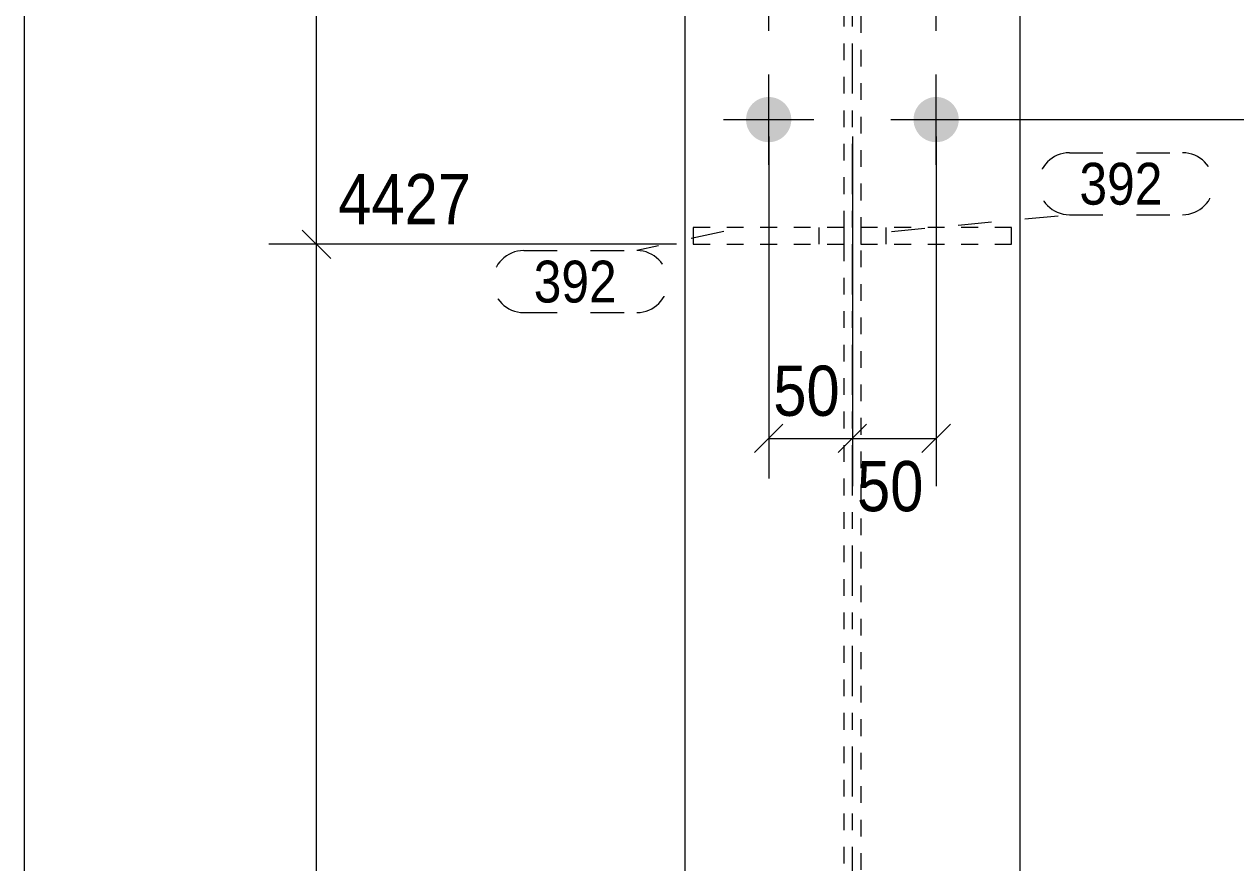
# Model space of a CAD drawing. Header units: millimetres. Extents: x 2 to 579, y 1 to 825.
# Drawn here: x 5 to 77.3, y 214.9 to 265 of the extents above; entities that cross this region are included whole.
import ezdxf

# ---------------------------------------------------------------- set-up
doc = ezdxf.new("R2010")
doc.units = ezdxf.units.MM
for name, pattern in [('XKITLINE00', [0]), ('XKITLINE01', [4, 1, -1, 1, -1]), ('XKITLINE02', [4, 2, -2]), ('XKITLINE03', [6, 3, -1, 1, -1])]:
    doc.linetypes.add(name, pattern=pattern)
for name, color, linetype, lineweight in [('Bolt', 3, 'Continuous', 0), ('Dimensions', 7, 'Continuous', 0), ('DrawingSheet', 5, 'Continuous', 0), ('Part', 2, 'Continuous', 0), ('PartMark', 7, 'Continuous', 0)]:
    doc.layers.add(name, color=color, linetype=linetype, lineweight=lineweight)
doc.styles.add('ARIAL', font='ARIAL.TTF')

# ---------------------------------------------------------------- blocks, each defined once
blk = doc.blocks.new('*A36')
at = {"layer": 'Bolt'}
for points in [[(48.1, 259.38), (48.102, 259.413), (48.104, 259.446), (48.107, 259.479), (48.11, 259.512), (48.115, 259.545), (48.12, 259.578), (48.126, 259.61), (48.133, 259.643), (48.14, 259.675), (48.149, 259.707), (48.158, 259.739), (48.168, 259.771), (48.179, 259.802), (48.19, 259.833), (48.203, 259.864), (48.216, 259.894), (48.23, 259.924), (48.244, 259.954), (48.259, 259.983), (48.275, 260.012), (48.292, 260.041), (48.309, 260.069), (48.328, 260.097), (48.346, 260.124), (48.366, 260.151), (48.386, 260.178), (48.406, 260.204), (48.428, 260.229), (48.45, 260.254), (48.472, 260.278), (48.495, 260.302), (48.519, 260.325), (48.543, 260.347), (48.568, 260.369), (48.594, 260.391), (48.619, 260.411), (48.646, 260.431), (48.673, 260.451), (48.7, 260.47), (48.728, 260.488), (48.756, 260.505), (48.785, 260.522), (48.814, 260.538), (48.843, 260.553), (48.873, 260.567), (48.903, 260.581), (48.933, 260.594), (48.964, 260.607), (48.995, 260.618), (49.027, 260.629), (49.058, 260.639), (49.09, 260.648), (49.122, 260.657), (49.154, 260.664), (49.187, 260.671), (49.219, 260.677), (49.252, 260.682), (49.285, 260.687), (49.318, 260.691), (49.351, 260.693), (49.384, 260.695), (49.417, 260.697), (49.45, 260.697), (49.483, 260.697), (49.516, 260.695), (49.549, 260.693), (49.582, 260.691), (49.615, 260.687), (49.648, 260.682), (49.681, 260.677), (49.713, 260.671), (49.746, 260.664), (49.778, 260.657), (49.81, 260.648), (49.842, 260.639), (49.873, 260.629), (49.905, 260.618), (49.936, 260.607), (49.967, 260.594), (49.997, 260.581), (50.027, 260.567), (50.057, 260.553), (50.086, 260.538), (50.115, 260.522), (50.144, 260.505), (50.172, 260.488), (50.2, 260.47), (50.227, 260.451), (50.254, 260.431), (50.281, 260.411), (50.306, 260.391), (50.332, 260.369), (50.357, 260.347), (50.381, 260.325), (50.405, 260.302), (50.428, 260.278), (50.45, 260.254), (50.472, 260.229), (50.494, 260.204), (50.514, 260.178), (50.534, 260.151), (50.554, 260.124), (50.572, 260.097), (50.591, 260.069), (50.608, 260.041), (50.625, 260.012), (50.641, 259.983), (50.656, 259.954), (50.67, 259.924), (50.684, 259.894), (50.697, 259.864), (50.71, 259.833), (50.721, 259.802), (50.732, 259.771), (50.742, 259.739), (50.751, 259.707), (50.76, 259.675), (50.767, 259.643), (50.774, 259.61), (50.78, 259.578), (50.785, 259.545), (50.79, 259.512), (50.793, 259.479), (50.796, 259.446), (50.798, 259.413), (50.8, 259.38), (50.8, 259.347), (50.8, 259.314), (50.798, 259.281), (50.796, 259.248), (50.793, 259.215), (50.79, 259.182), (50.785, 259.149), (50.78, 259.116), (50.774, 259.084), (50.767, 259.051), (50.76, 259.019), (50.751, 258.987), (50.742, 258.955), (50.732, 258.924), (50.721, 258.892), (50.71, 258.861), (50.697, 258.83), (50.684, 258.8), (50.67, 258.77), (50.656, 258.74), (50.641, 258.711), (50.625, 258.682), (50.608, 258.653), (50.591, 258.625), (50.572, 258.597), (50.554, 258.57), (50.534, 258.543), (50.514, 258.517), (50.494, 258.491), (50.472, 258.465), (50.45, 258.44), (50.428, 258.416), (50.405, 258.392), (50.381, 258.369), (50.357, 258.347), (50.332, 258.325), (50.306, 258.304), (50.281, 258.283), (50.254, 258.263), (50.227, 258.243), (50.2, 258.225), (50.172, 258.207), (50.144, 258.189), (50.115, 258.172), (50.086, 258.156), (50.057, 258.141), (50.027, 258.127), (49.997, 258.113), (49.967, 258.1), (49.936, 258.088), (49.905, 258.076), (49.873, 258.065), (49.842, 258.055), (49.81, 258.046), (49.778, 258.038), (49.746, 258.03), (49.713, 258.023), (49.681, 258.017), (49.648, 258.012), (49.615, 258.007), (49.582, 258.004), (49.549, 258.001), (49.516, 257.999), (49.483, 257.997), (49.45, 257.997), (49.417, 257.997), (49.384, 257.999), (49.351, 258.001), (49.318, 258.004), (49.285, 258.007), (49.252, 258.012), (49.219, 258.017), (49.187, 258.023), (49.154, 258.03), (49.122, 258.038), (49.09, 258.046), (49.058, 258.055), (49.027, 258.065), (48.995, 258.076), (48.964, 258.088), (48.933, 258.1), (48.903, 258.113), (48.873, 258.127), (48.843, 258.141), (48.814, 258.156), (48.785, 258.172), (48.756, 258.189), (48.728, 258.207), (48.7, 258.225), (48.673, 258.243), (48.646, 258.263), (48.619, 258.283), (48.594, 258.304), (48.568, 258.325), (48.543, 258.347), (48.519, 258.369), (48.495, 258.392), (48.472, 258.416), (48.45, 258.44), (48.428, 258.465), (48.406, 258.491), (48.386, 258.517), (48.366, 258.543), (48.346, 258.57), (48.328, 258.597), (48.309, 258.625), (48.292, 258.653), (48.275, 258.682), (48.259, 258.711), (48.244, 258.74), (48.23, 258.77), (48.216, 258.8), (48.203, 258.83), (48.19, 258.861), (48.179, 258.892), (48.168, 258.924), (48.158, 258.955), (48.149, 258.987), (48.14, 259.019), (48.133, 259.051), (48.126, 259.084), (48.12, 259.116), (48.115, 259.149), (48.11, 259.182), (48.107, 259.215), (48.104, 259.248), (48.102, 259.281), (48.1, 259.314), (48.1, 259.347)], [(58.1, 259.38), (58.102, 259.413), (58.104, 259.446), (58.107, 259.479), (58.11, 259.512), (58.115, 259.545), (58.12, 259.578), (58.126, 259.61), (58.133, 259.643), (58.14, 259.675), (58.149, 259.707), (58.158, 259.739), (58.168, 259.771), (58.179, 259.802), (58.19, 259.833), (58.203, 259.864), (58.216, 259.894), (58.23, 259.924), (58.244, 259.954), (58.259, 259.983), (58.275, 260.012), (58.292, 260.041), (58.309, 260.069), (58.328, 260.097), (58.346, 260.124), (58.366, 260.151), (58.386, 260.178), (58.406, 260.204), (58.428, 260.229), (58.45, 260.254), (58.472, 260.278), (58.495, 260.302), (58.519, 260.325), (58.543, 260.347), (58.568, 260.369), (58.594, 260.391), (58.619, 260.411), (58.646, 260.431), (58.673, 260.451), (58.7, 260.47), (58.728, 260.488), (58.756, 260.505), (58.785, 260.522), (58.814, 260.538), (58.843, 260.553), (58.873, 260.567), (58.903, 260.581), (58.933, 260.594), (58.964, 260.607), (58.995, 260.618), (59.027, 260.629), (59.058, 260.639), (59.09, 260.648), (59.122, 260.657), (59.154, 260.664), (59.187, 260.671), (59.219, 260.677), (59.252, 260.682), (59.285, 260.687), (59.318, 260.691), (59.351, 260.693), (59.384, 260.695), (59.417, 260.697), (59.45, 260.697), (59.483, 260.697), (59.516, 260.695), (59.549, 260.693), (59.582, 260.691), (59.615, 260.687), (59.648, 260.682), (59.681, 260.677), (59.713, 260.671), (59.746, 260.664), (59.778, 260.657), (59.81, 260.648), (59.842, 260.639), (59.873, 260.629), (59.905, 260.618), (59.936, 260.607), (59.967, 260.594), (59.997, 260.581), (60.027, 260.567), (60.057, 260.553), (60.086, 260.538), (60.115, 260.522), (60.144, 260.505), (60.172, 260.488), (60.2, 260.47), (60.227, 260.451), (60.254, 260.431), (60.281, 260.411), (60.306, 260.391), (60.332, 260.369), (60.357, 260.347), (60.381, 260.325), (60.405, 260.302), (60.428, 260.278), (60.45, 260.254), (60.472, 260.229), (60.494, 260.204), (60.514, 260.178), (60.534, 260.151), (60.554, 260.124), (60.572, 260.097), (60.591, 260.069), (60.608, 260.041), (60.625, 260.012), (60.641, 259.983), (60.656, 259.954), (60.67, 259.924), (60.684, 259.894), (60.697, 259.864), (60.71, 259.833), (60.721, 259.802), (60.732, 259.771), (60.742, 259.739), (60.751, 259.707), (60.76, 259.675), (60.767, 259.643), (60.774, 259.61), (60.78, 259.578), (60.785, 259.545), (60.79, 259.512), (60.793, 259.479), (60.796, 259.446), (60.798, 259.413), (60.8, 259.38), (60.8, 259.347), (60.8, 259.314), (60.798, 259.281), (60.796, 259.248), (60.793, 259.215), (60.79, 259.182), (60.785, 259.149), (60.78, 259.116), (60.774, 259.084), (60.767, 259.051), (60.76, 259.019), (60.751, 258.987), (60.742, 258.955), (60.732, 258.924), (60.721, 258.892), (60.71, 258.861), (60.697, 258.83), (60.684, 258.8), (60.67, 258.77), (60.656, 258.74), (60.641, 258.711), (60.625, 258.682), (60.608, 258.653), (60.591, 258.625), (60.572, 258.597), (60.554, 258.57), (60.534, 258.543), (60.514, 258.517), (60.494, 258.491), (60.472, 258.465), (60.45, 258.44), (60.428, 258.416), (60.405, 258.392), (60.381, 258.369), (60.357, 258.347), (60.332, 258.325), (60.306, 258.304), (60.281, 258.283), (60.254, 258.263), (60.227, 258.243), (60.2, 258.225), (60.172, 258.207), (60.144, 258.189), (60.115, 258.172), (60.086, 258.156), (60.057, 258.141), (60.027, 258.127), (59.997, 258.113), (59.967, 258.1), (59.936, 258.088), (59.905, 258.076), (59.873, 258.065), (59.842, 258.055), (59.81, 258.046), (59.778, 258.038), (59.746, 258.03), (59.713, 258.023), (59.681, 258.017), (59.648, 258.012), (59.615, 258.007), (59.582, 258.004), (59.549, 258.001), (59.516, 257.999), (59.483, 257.997), (59.45, 257.997), (59.417, 257.997), (59.384, 257.999), (59.351, 258.001), (59.318, 258.004), (59.285, 258.007), (59.252, 258.012), (59.219, 258.017), (59.187, 258.023), (59.154, 258.03), (59.122, 258.038), (59.09, 258.046), (59.058, 258.055), (59.027, 258.065), (58.995, 258.076), (58.964, 258.088), (58.933, 258.1), (58.903, 258.113), (58.873, 258.127), (58.843, 258.141), (58.814, 258.156), (58.785, 258.172), (58.756, 258.189), (58.728, 258.207), (58.7, 258.225), (58.673, 258.243), (58.646, 258.263), (58.619, 258.283), (58.594, 258.304), (58.568, 258.325), (58.543, 258.347), (58.519, 258.369), (58.495, 258.392), (58.472, 258.416), (58.45, 258.44), (58.428, 258.465), (58.406, 258.491), (58.386, 258.517), (58.366, 258.543), (58.346, 258.57), (58.328, 258.597), (58.309, 258.625), (58.292, 258.653), (58.275, 258.682), (58.259, 258.711), (58.244, 258.74), (58.23, 258.77), (58.216, 258.8), (58.203, 258.83), (58.19, 258.861), (58.179, 258.892), (58.168, 258.924), (58.158, 258.955), (58.149, 258.987), (58.14, 259.019), (58.133, 259.051), (58.126, 259.084), (58.12, 259.116), (58.115, 259.149), (58.11, 259.182), (58.107, 259.215), (58.104, 259.248), (58.102, 259.281), (58.1, 259.314), (58.1, 259.347)]]:
    blk.add_hatch(color=3, dxfattribs=at).paths.add_polyline_path(points, flags=17)
at = {"layer": 'Bolt', "color": 3, "linetype": 'XKITLINE00', "lineweight": 0}
for p, q in [((49.45, 264.647), (49.45, 270.047)), ((59.45, 264.647), (59.45, 270.047)), ((49.45, 256.647), (49.45, 262.047)), ((59.45, 256.647), (59.45, 262.047)), ((46.75, 259.347), (52.15, 259.347)), ((56.75, 259.347), (62.15, 259.347))]:
    blk.add_line(p, q, dxfattribs=at)
blk = doc.blocks.new('*A46')
at = {"layer": 'Part', "color": 2, "linetype": 'XKITLINE00', "lineweight": 0}
for p, q in [((44.45, 704.639), (44.45, 164.899)), ((64.45, 704.639), (64.45, 164.899))]:
    blk.add_line(p, q, dxfattribs=at)
at = {"layer": 'Part', "color": 7, "linetype": 'XKITLINE01', "lineweight": 0}
for p, q in [((53.95, 164.899), (53.95, 703.521)), ((54.95, 703.521), (54.95, 164.899))]:
    blk.add_line(p, q, dxfattribs=at)
at = {"layer": 'Part', "color": 7, "linetype": 'XKITLINE03', "lineweight": 0}
blk.add_line((54.45, 164.899), (54.45, 697.165), dxfattribs=at)
blk = doc.blocks.new('*A61')
at = {"layer": 'Part', "color": 7, "linetype": 'XKITLINE01', "lineweight": 0}
for p, q in [((63.95, 252.899), (54.95, 252.899)), ((54.95, 252.899), (54.95, 251.899)), ((56.45, 252.899), (56.45, 251.899)), ((63.95, 251.899), (63.95, 252.899)), ((54.95, 251.899), (63.95, 251.899))]:
    blk.add_line(p, q, dxfattribs=at)
blk = doc.blocks.new('*A62')
at = {"layer": 'Part', "color": 7, "linetype": 'XKITLINE01', "lineweight": 0}
for p, q in [((53.95, 252.899), (44.95, 252.899)), ((44.95, 252.899), (44.95, 251.899)), ((52.45, 252.899), (52.45, 251.899)), ((53.95, 251.899), (53.95, 252.899)), ((44.95, 251.899), (53.95, 251.899))]:
    blk.add_line(p, q, dxfattribs=at)
blk = doc.blocks.new('*A88')
at = {"layer": 'DrawingSheet', "color": 5, "linetype": 'XKITLINE00', "lineweight": 0}
blk.add_line((5, 825), (5, 5), dxfattribs=at)
blk = doc.blocks.new('*A152')
at = {"layer": 'PartMark', "color": 7, "linetype": 'XKITLINE02', "lineweight": 0}
for p, q in [((46.779, 252.67), (41.583, 251.52)), ((34.821, 251.52), (41.583, 251.52)), ((34.821, 247.82), (41.583, 247.82))]:
    blk.add_line(p, q, dxfattribs=at)
for centre, start, end in [((34.821, 249.67), 90, 270), ((41.583, 249.67), 270, 90)]:
    blk.add_arc(centre, 1.85, start, end, dxfattribs=at)
at = {"layer": 'PartMark', "color": 3, "style": 'ARIAL', "width": 0.85}
blk.add_text('392', height=2.5, dxfattribs=at).set_placement((35.421, 248.42))
blk = doc.blocks.new('*A153')
at = {"layer": 'PartMark', "color": 7, "linetype": 'XKITLINE02', "lineweight": 0}
for p, q in [((67.405, 257.366), (74.168, 257.366)), ((56.779, 252.67), (67.405, 253.666)), ((67.405, 253.666), (74.168, 253.666))]:
    blk.add_line(p, q, dxfattribs=at)
for centre, start, end in [((67.405, 255.516), 90, 270), ((74.168, 255.516), 270, 90)]:
    blk.add_arc(centre, 1.85, start, end, dxfattribs=at)
at = {"layer": 'PartMark', "color": 3, "style": 'ARIAL', "width": 0.85}
blk.add_text('392', height=2.5, dxfattribs=at).set_placement((68.005, 254.266))
blk = doc.blocks.new('*A167')
at = {"layer": 'Dimensions', "color": 7, "linetype": 'XKITLINE00', "lineweight": 0}
blk.add_line((60.45, 259.347), (96.85, 259.347), dxfattribs=at)
blk = doc.blocks.new('*A168')
at = {"layer": 'Dimensions', "color": 7, "linetype": 'XKITLINE00', "lineweight": 0}
for p, q in [((93.601, 268.196), (95.299, 266.499)), ((60.45, 267.347), (96.85, 267.347)), ((94.45, 259.347), (94.45, 267.347)), ((93.601, 260.196), (95.299, 258.499)), ((60.45, 259.347), (96.85, 259.347))]:
    blk.add_line(p, q, dxfattribs=at)
at = {"layer": 'Dimensions', "color": 3}
for p in [(94.45, 267.347), (94.45, 259.347)]:
    blk.add_point(p, dxfattribs=at)
at = {"layer": 'Dimensions', "color": 3, "style": 'ARIAL', "width": 0.85}
blk.add_text('4581', height=3, dxfattribs=at).set_placement((79.75, 268.547))
blk.add_text('80', height=3, rotation=90.00021, dxfattribs=at).set_placement((93.1, 261.122))
blk = doc.blocks.new('*A175')
at = {"layer": 'Dimensions', "color": 7, "linetype": 'XKITLINE00', "lineweight": 0}
for p, q in [((49.45, 258.347), (49.45, 237.899)), ((54.45, 258.347), (54.45, 237.899)), ((50.299, 241.147), (48.601, 239.45)), ((55.299, 241.147), (53.601, 239.45)), ((49.45, 240.299), (54.45, 240.299))]:
    blk.add_line(p, q, dxfattribs=at)
at = {"layer": 'Dimensions', "color": 3}
for p in [(49.45, 240.299), (54.45, 240.299)]:
    blk.add_point(p, dxfattribs=at)
at = {"layer": 'Dimensions', "color": 3, "style": 'ARIAL', "width": 0.85}
blk.add_text('50', height=3, dxfattribs=at).set_placement((49.725, 241.649))
blk = doc.blocks.new('*A176')
at = {"layer": 'Dimensions', "color": 7, "linetype": 'XKITLINE00', "lineweight": 0}
for p, q in [((54.45, 258.347), (54.45, 237.449)), ((59.45, 258.347), (59.45, 237.449)), ((55.299, 241.147), (53.601, 239.45)), ((60.299, 241.147), (58.601, 239.45)), ((54.45, 240.299), (59.45, 240.299))]:
    blk.add_line(p, q, dxfattribs=at)
at = {"layer": 'Dimensions', "color": 3}
for p in [(54.45, 240.299), (59.45, 240.299)]:
    blk.add_point(p, dxfattribs=at)
at = {"layer": 'Dimensions', "color": 3, "style": 'ARIAL', "width": 0.85}
blk.add_text('50', height=3, dxfattribs=at).set_placement((54.725, 235.949))
blk = doc.blocks.new('*A178')
at = {"layer": 'Dimensions', "color": 7, "linetype": 'XKITLINE00', "lineweight": 0}
for p, q in [((21.601, 252.747), (23.299, 251.05)), ((43.95, 251.899), (19.6, 251.899)), ((22.45, 76.299), (22.45, 251.899))]:
    blk.add_line(p, q, dxfattribs=at)
at = {"layer": 'Dimensions', "color": 3}
blk.add_point((22.45, 251.899), dxfattribs=at)
at = {"layer": 'Dimensions', "color": 3, "style": 'ARIAL', "width": 0.85}
blk.add_text('4427', height=3, dxfattribs=at).set_placement((23.75, 253.099))
blk = doc.blocks.new('*A179')
at = {"layer": 'Dimensions', "color": 7, "linetype": 'XKITLINE00', "lineweight": 0}
for p, q in [((22.45, 251.899), (22.45, 320.579)), ((21.601, 252.747), (23.299, 251.05)), ((43.95, 251.899), (19.6, 251.899))]:
    blk.add_line(p, q, dxfattribs=at)
at = {"layer": 'Dimensions', "color": 3}
blk.add_point((22.45, 251.899), dxfattribs=at)

msp = doc.modelspace()

# ---------------------------------------------------------------- block references
at = {"lineweight": 0}
for name in ['*A88', '*A179', '*A36', '*A168', '*A167', '*A175', '*A176', '*A153', '*A178', '*A152', '*A62', '*A61']:
    msp.add_blockref(name, (0, 0), dxfattribs=at)
at = {"layer": 'Part', "lineweight": 0}
msp.add_blockref('*A46', (0, 0), dxfattribs=at)

doc.saveas('drawing.dxf')
